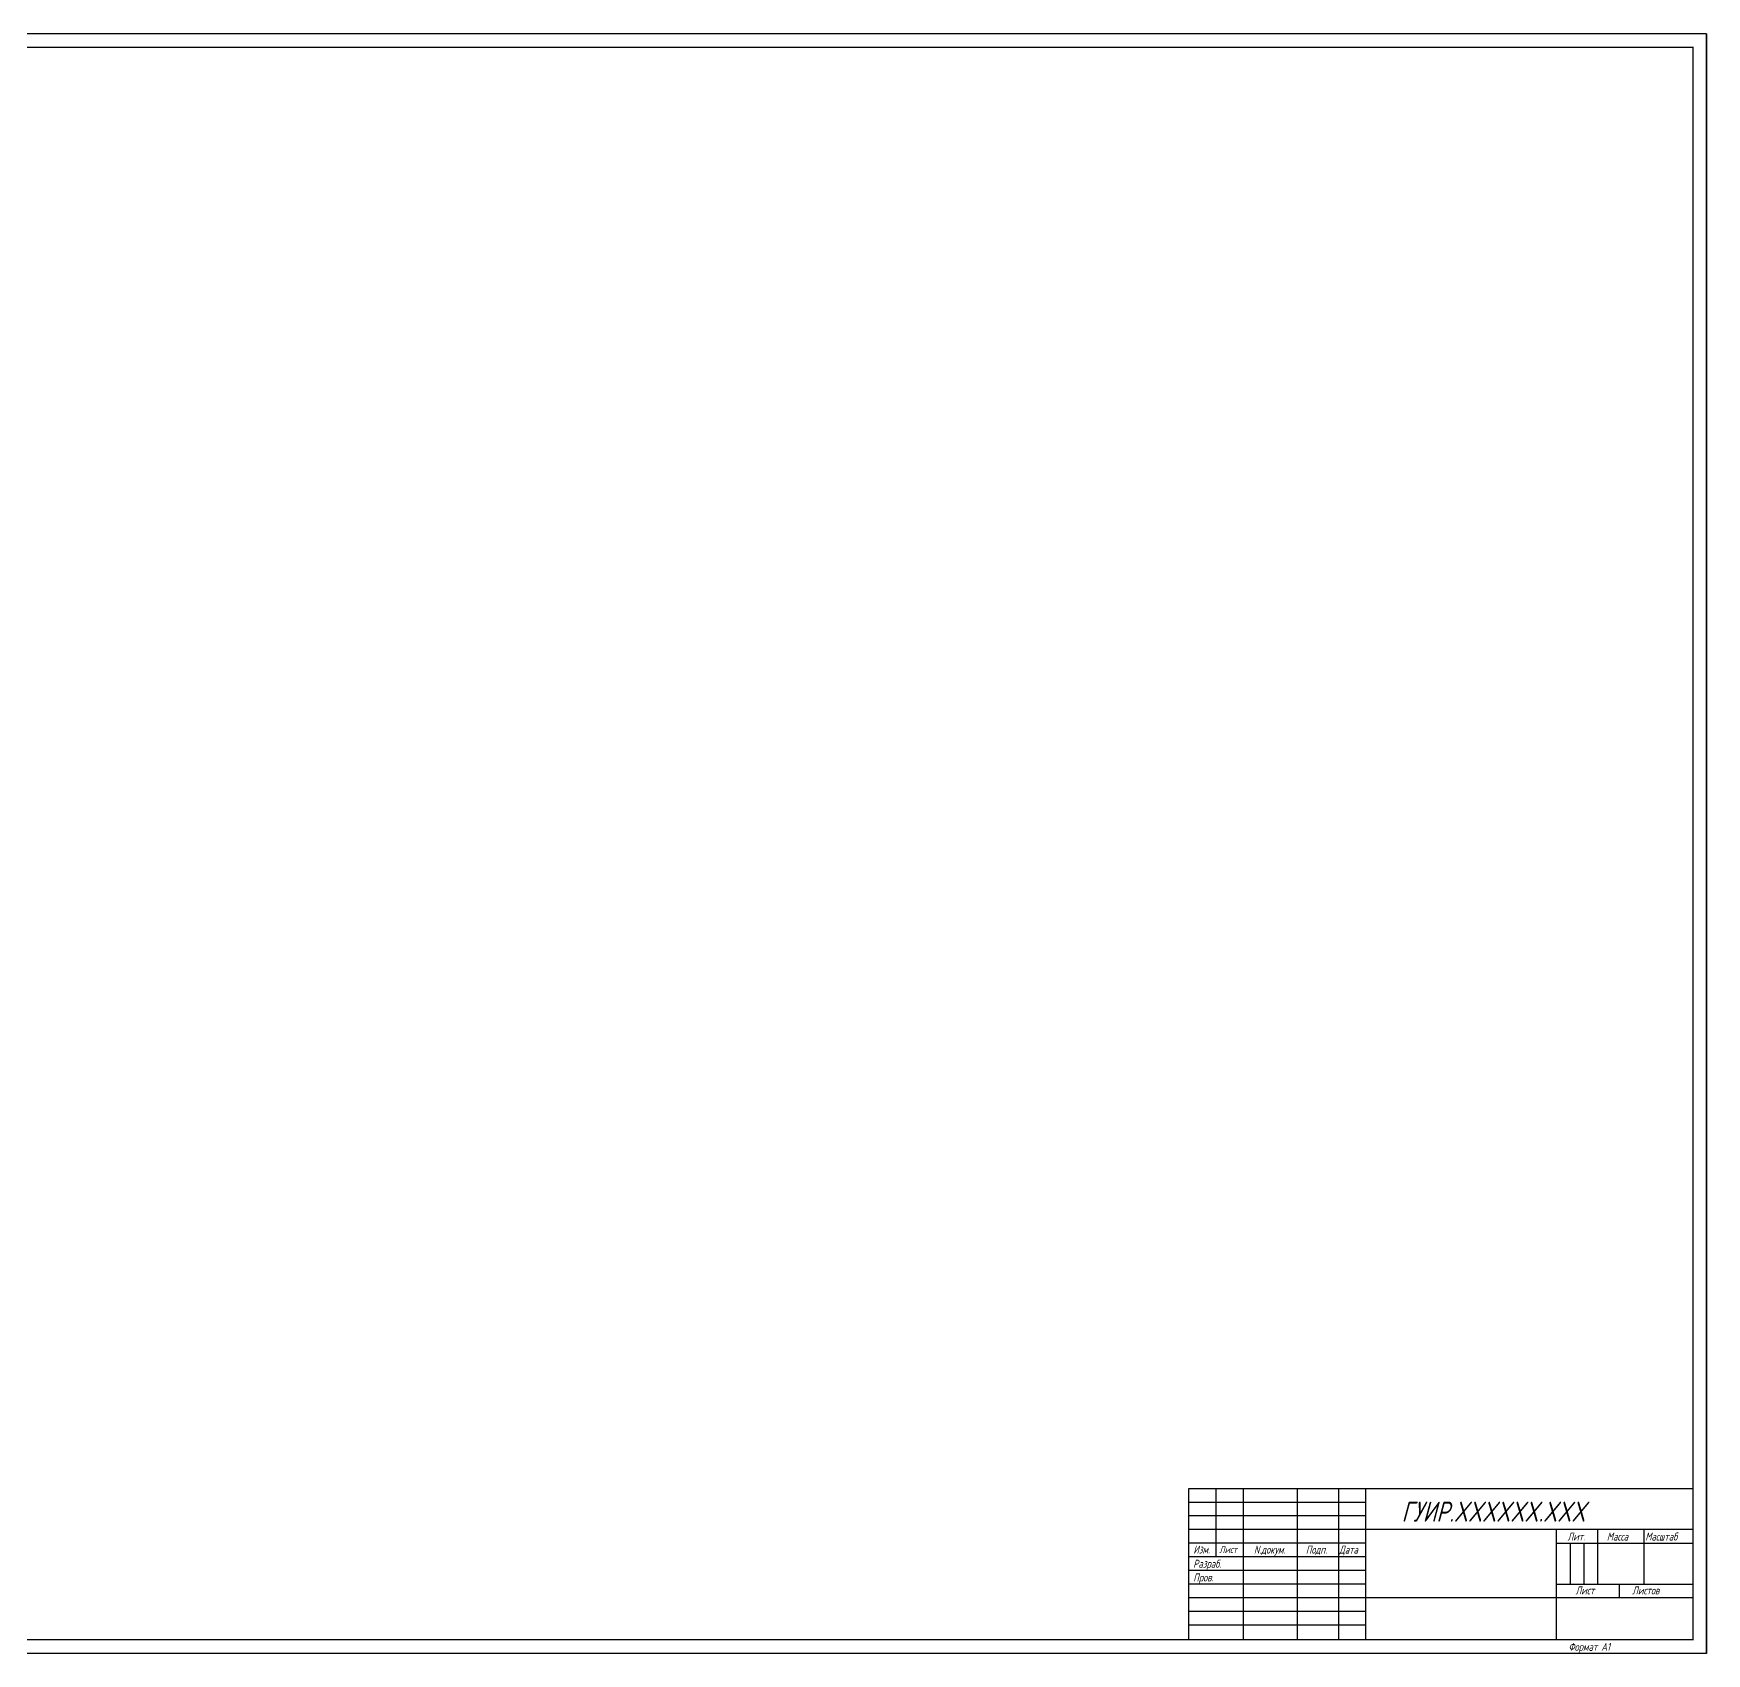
# Model space of a CAD drawing. Header units: millimetres. Extents: x 113 to 2265, y 123 to 1941.
# Drawn here: x 1651 to 2265, y 123 to 717 of the extents above; entities that cross this region are included whole.
import ezdxf

# ---------------------------------------------------------------- set-up
doc = ezdxf.new("R2010")
doc.units = ezdxf.units.MM
doc.layers.add('Текст', color=7, linetype='Continuous', lineweight=25)
doc.styles.add('стиль1', font='romans.shx', dxfattribs={"width": 0.75, "oblique": 15, "height": 3.5})

msp = doc.modelspace()

# ---------------------------------------------------------------- linework, layer by layer
for p, q in [((2260.13, 183.74), (2075.13, 183.74)), ((2075.13, 183.74), (2075.13, 128.74)), ((2140.13, 178.74), (2075.13, 178.74)), ((2085.13, 183.74), (2085.13, 158.74)), ((2095.13, 183.74), (2095.13, 128.74)), ((2115.13, 128.74), (2115.13, 183.74)), ((2130.13, 183.74), (2130.13, 128.74)), ((2140.13, 128.74), (2140.13, 183.74)), ((2140.13, 173.74), (2075.13, 173.74)), ((2140.13, 168.74), (2075.13, 168.74)), ((2260.13, 168.74), (2140.13, 168.74)), ((2210.13, 128.74), (2210.13, 168.74)), ((2225.13, 168.74), (2225.13, 163.74)), ((2242.13, 168.74), (2242.13, 163.74)), ((2140.13, 163.74), (2075.13, 163.74)), ((2210.13, 163.74), (2260.13, 163.74)), ((2215.13, 163.74), (2215.13, 148.74)), ((2220.13, 163.74), (2220.13, 148.74)), ((2225.13, 163.74), (2225.13, 148.74)), ((2242.13, 163.74), (2242.13, 148.74)), ((2140.13, 158.74), (2075.13, 158.74)), ((2140.13, 153.74), (2075.13, 153.74)), ((2140.13, 148.74), (2075.13, 148.74)), ((2210.13, 148.74), (2260.13, 148.74)), ((2233.13, 148.74), (2233.13, 143.74)), ((2140.13, 143.74), (2075.13, 143.74)), ((2260.13, 143.74), (2140.13, 143.74)), ((2140.13, 138.74), (2075.13, 138.74)), ((2140.13, 133.74), (2075.13, 133.74))]:
    msp.add_line(p, q)
at = {"layer": 'Текст'}
for p, q in [((1424.13, 717.47), (2265.13, 717.47)), ((2265.13, 717.38), (1424.13, 717.38)), ((2265.13, 717.38), (1424.13, 717.38)), ((2265.13, 123.38), (2265.13, 717.38)), ((2265.13, 123.38), (2265.13, 717.38)), ((2265.13, 717.29), (2265.13, 123.29)), ((1424.13, 123.38), (2265.13, 123.38)), ((2265.13, 123.29), (1424.13, 123.29))]:
    msp.add_line(p, q, dxfattribs=at)
at = {"layer": 'Текст', "const_width": 0.5}
msp.add_lwpolyline([(1444.13, 128.38), (2260.13, 128.38), (2260.13, 712.38), (1444.13, 712.38)], close=True, dxfattribs=at)

# ---------------------------------------------------------------- texts
at = {"layer": 'Текст', "style": 'стиль1', "oblique": 15, "width": 0.75}
for s, height, p in [('ГУИР.XXXXXX.XXX', 7.3365, (2153.25, 171.66)), ('Лит.', 2.935, (2214.11, 164.73)), ('Масса', 2.935, (2228.55, 164.73)), ('Масштаб', 2.935, (2242.65, 164.73)), ('Изм.', 2.935, (2076.87, 159.96)), ('Лист', 2.5, (2086.39, 160.14)), ('N.докум.', 2.935, (2099.11, 159.93)), ('Подп.', 2.935, (2118.15, 159.93)), ('Дата', 2.935, (2130.35, 159.93)), ('Разраб.', 2.935, (2076.82, 154.75)), ('Пров.', 2.935, (2076.84, 149.72)), ('Лист ', 2.935, (2217.07, 144.98)), ('Листов ', 2.935, (2237.84, 144.96)), ('Формат А1', 2.935, (2214.47, 124.27))]:
    msp.add_text(s, height=height, dxfattribs=at).set_placement(p)

doc.saveas('drawing.dxf')
